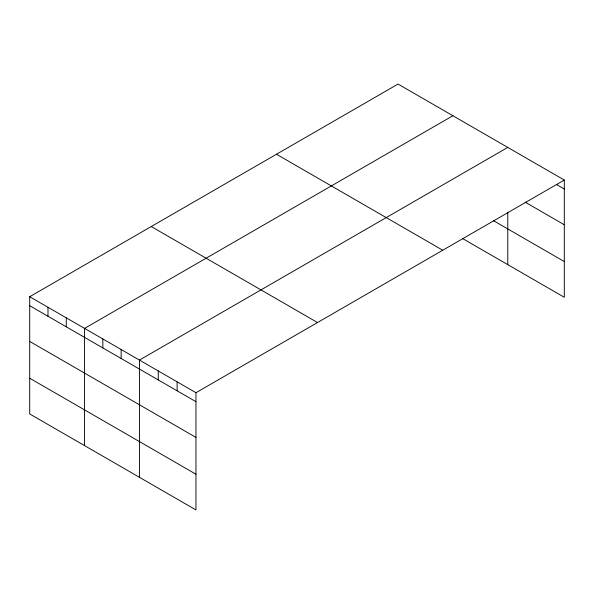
<?xml version="1.0" encoding="UTF-8"?>
<svg xmlns="http://www.w3.org/2000/svg" width="594" height="594" viewBox="0 0 594 594"><rect width="100%" height="100%" fill="white"/><g stroke="black" fill="none" stroke-linecap="round" stroke-linejoin="round"><path stroke-width="0.89" d="M564.3 180.056L398.039 84.066L29.7 296.725L29.7 413.944L195.961 509.934L195.961 392.716L564.3 180.056L564.3 297.275L462.444 238.469M452.903 115.741L84.563 328.4L84.563 445.619M507.773 147.416L139.434 360.075L139.434 477.294M556.452 184.504L564.3 189.033M525.044 202.086L564.3 224.755M493.458 220.656L564.3 261.553M276.485 154.247L442.745 250.23M151.255 226.552L317.515 322.535M29.7 296.725L195.961 392.716M29.7 305.702L195.961 401.693M29.7 341.424L195.961 437.414M29.7 378.222L195.961 474.212M507.773 212.355L507.773 264.642M177.116 381.838L177.116 390.815M158.271 370.96L158.271 379.937M121.146 349.517L121.146 358.501M102.851 338.959L102.851 347.943M66.276 317.842L66.276 326.819M47.988 307.284L47.988 316.26"/></g></svg>
